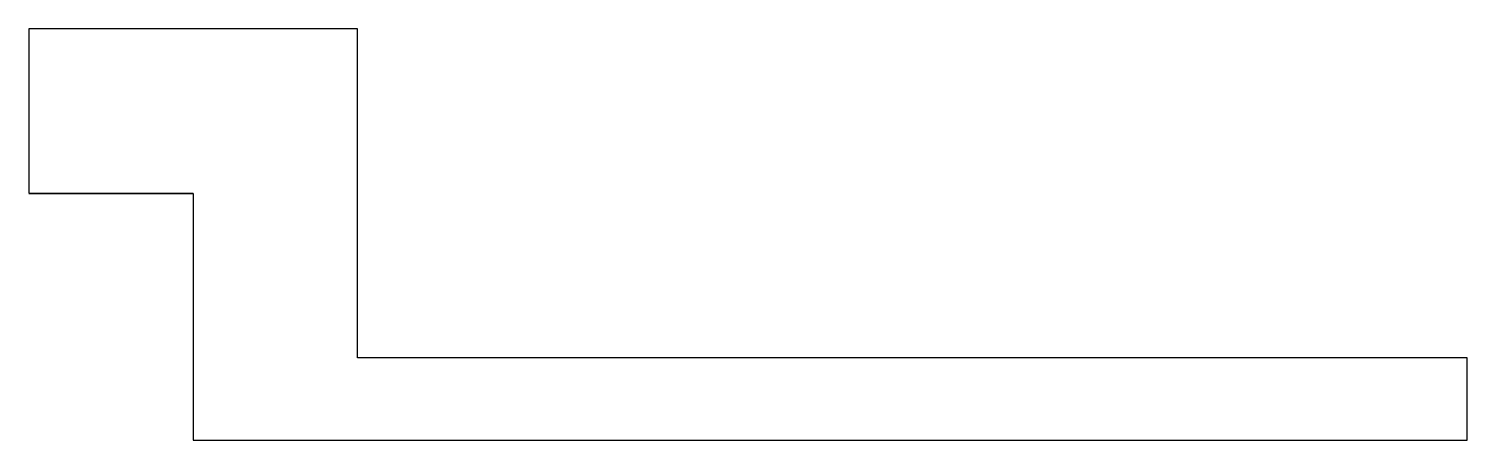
# Model space of a CAD drawing. Header units: millimetres. Extents: x 0 to 35, y -10 to 0.
import ezdxf

# ---------------------------------------------------------------- set-up
doc = ezdxf.new("R2010")
doc.units = ezdxf.units.MM

msp = doc.modelspace()

# ---------------------------------------------------------------- linework, layer by layer
msp.add_line((4, -10), (35, -10))
for points in [[(0, -4), (4, -4), (4, -10), (35, -10), (35, -7.996), (8, -7.996), (8, 0.004), (0, 0.004), (0, -3.996), (4, -3.996)], [(0, -4), (4, -4), (4, -10)]]:
    msp.add_lwpolyline(points)

doc.saveas('drawing.dxf')
